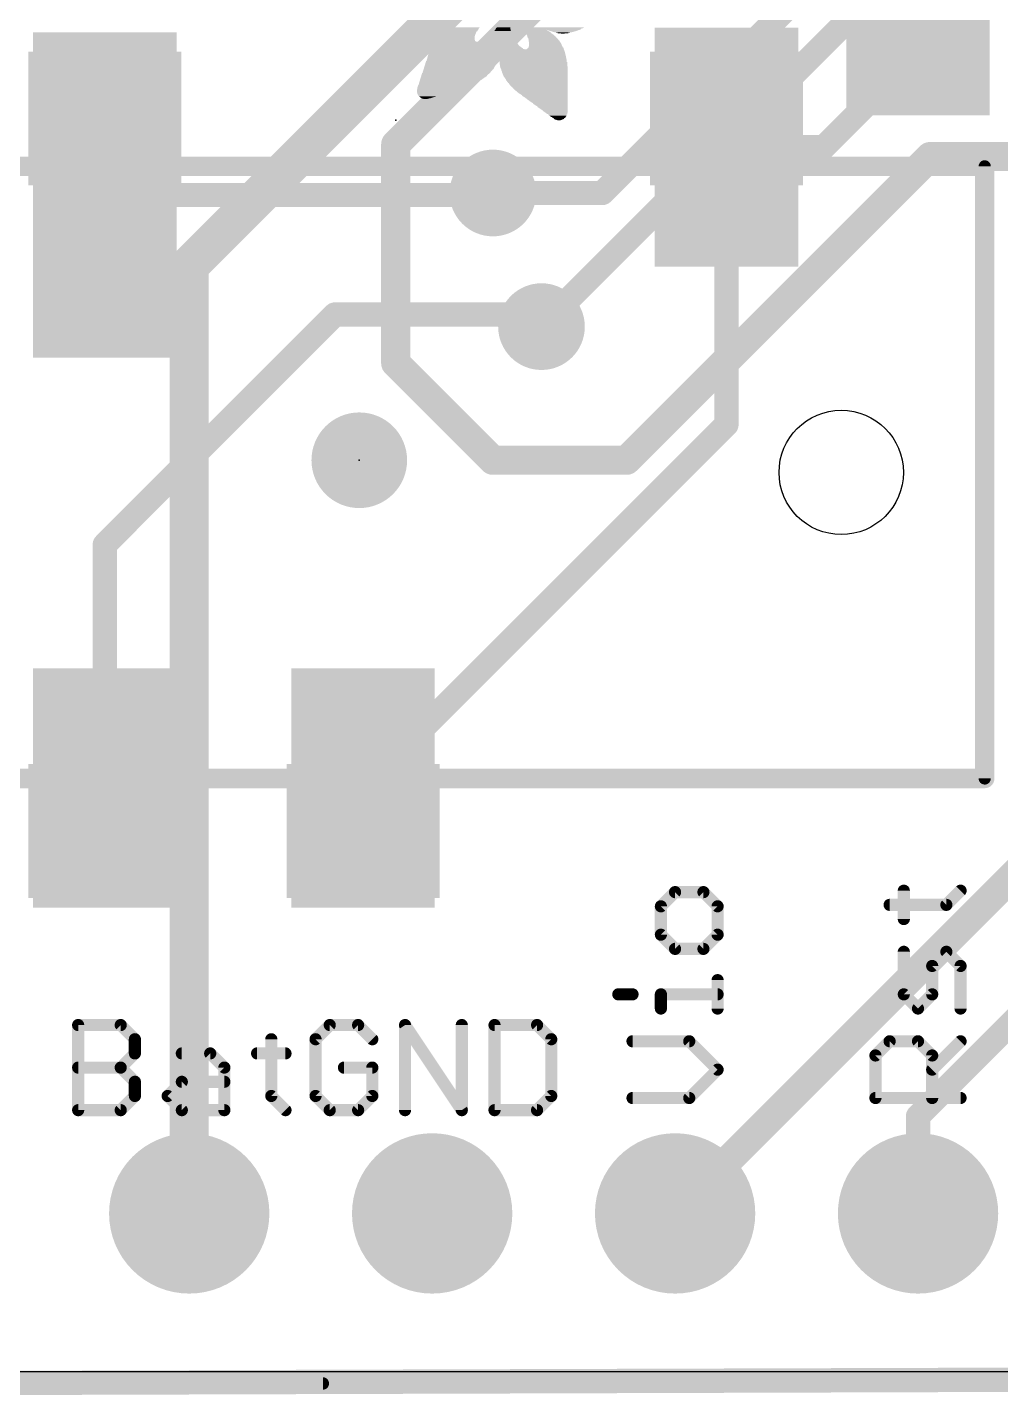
# Model space of a CAD drawing. Extents: x -20 to 40.9, y -0.3 to 63.8.
# Drawn here: x 2.12 to 12.29, y -0.25 to 14.05 of the extents above; entities that cross this region are included whole.
import ezdxf

# ---------------------------------------------------------------- set-up
doc = ezdxf.new("R2010")
doc.units = 0
for name, color, linetype in [('1', 12, 'CONTINUOUS'), ('16', 132, 'CONTINUOUS'), ('17', 110, 'CONTINUOUS'), ('18', 110, 'CONTINUOUS'), ('20', 53, 'CONTINUOUS'), ('21', 40, 'CONTINUOUS'), ('23', 53, 'CONTINUOUS'), ('47', 253, 'CONTINUOUS'), ('51', 253, 'CONTINUOUS')]:
    doc.layers.add(name, color=color, linetype=linetype)

# ---------------------------------------------------------------- blocks, each defined once
blk = doc.blocks.new('RECT')
blk.add_solid([(-0.5, -0.5), (0.5, -0.5), (-0.5, 0.5), (0.5, 0.5)])
blk = doc.blocks.new('PIE')
at = {"const_width": 0.5}
blk.add_lwpolyline([(0, -0.25, 1), (0, 0.25, 1), (0, -0.25)], format="xyb", dxfattribs=at)
blk = doc.blocks.new('ROUNDP')
at = {"const_width": 0.5}
blk.add_lwpolyline([(0, -0.25, 1), (0, 0.25, 1), (0, -0.25)], format="xyb", dxfattribs=at)
blk = doc.blocks.new('ROUNDV')
at = {"const_width": 0.5}
blk.add_lwpolyline([(0, -0.25, 1), (0, 0.25, 1), (0, -0.25)], format="xyb", dxfattribs=at)

msp = doc.modelspace()

# ---------------------------------------------------------------- linework, layer by layer
at = {"layer": '1', "const_width": 0.254}
for points in [[(10.446, 12.798), (11.43, 13.782)], [(9.427, 12.798), (9.427, 9.898)], [(9.427, 12.798), (10.446, 12.798)], [(6.964, 12.298), (6.985, 12.319)], [(2.927, 12.298), (6.964, 12.298)], [(2.927, 8.642), (5.334, 11.049)], [(5.334, 11.049), (7.366, 11.049)], [(7.366, 11.049), (7.493, 10.922)], [(9.427, 9.898), (5.627, 6.098)], [(2.927, 6.098), (2.927, 8.642)], [(13.335, 4.572), (11.43, 2.667)], [(11.43, 2.667), (11.43, 1.651)], [(-0.127, -0.127), (40.64, 0)]]:
    msp.add_lwpolyline(points, dxfattribs=at)
at = {"layer": '1', "const_width": 0.127}
for points in [[(11.4749, 13.7371, 1), (11.3851, 13.8269)], [(9.4905, 12.798, 1), (9.3635, 12.798)], [(9.427, 12.8615, 1), (9.427, 12.7345)], [(10.4011, 12.8429, 1), (10.4909, 12.7531)], [(10.446, 12.7345, 1), (10.446, 12.8615)], [(7.0299, 12.2741, 1), (6.9401, 12.3639)], [(2.927, 12.3615, 1), (2.927, 12.2345)], [(6.9191, 12.3429, 1), (7.0089, 12.2531)], [(6.964, 12.2345, 1), (6.964, 12.3615)], [(5.334, 11.1125, 1), (5.334, 10.9855)], [(5.3789, 11.0041, 1), (5.2891, 11.0939)], [(7.4109, 11.0939, 1), (7.3211, 11.0041)], [(7.366, 10.9855, 1), (7.366, 11.1125)], [(7.4481, 10.8771, 1), (7.5379, 10.9669)], [(9.4719, 9.8531, 1), (9.3821, 9.9429)], [(9.3635, 9.898, 1), (9.4905, 9.898)], [(2.9905, 8.642, 1), (2.8635, 8.642)], [(2.8821, 8.6869, 1), (2.9719, 8.5971)], [(2.8635, 6.098, 1), (2.9905, 6.098)], [(5.5821, 6.1429, 1), (5.6719, 6.0531)], [(11.4935, 2.667, 1), (11.3665, 2.667)], [(11.3851, 2.7119, 1), (11.4749, 2.6221)], [(11.3665, 1.651, 1), (11.4935, 1.651)]]:
    msp.add_lwpolyline(points, format="xyb", dxfattribs=at)
at = {"layer": '16'}
for points, const_width in [([(5.969, 12.827), (13.335, 20.193)], 0.3048), ([(8.128, 12.319), (11.557, 15.748)], 0.254), ([(7.493, 10.922), (11.43, 14.859)], 0.254), ([(3.81, 11.557), (6.731, 14.478)], 0.4064), ([(5.969, 10.541), (5.969, 12.827)], 0.3048), ([(11.557, 12.7), (8.382, 9.525)], 0.3048), ([(19.431, 12.7), (11.557, 12.7)], 0.3048), ([(6.985, 12.319), (8.128, 12.319)], 0.254), ([(3.81, 1.651), (3.81, 11.557)], 0.4064), ([(6.985, 9.525), (5.969, 10.541)], 0.3048), ([(8.382, 9.525), (6.985, 9.525)], 0.3048), ([(8.89, 1.651), (12.827, 5.588)], 0.3048), ([(0, -0.127), (40.767, 0)], 0.254)]:
    msp.add_lwpolyline(points, dxfattribs=dict(at, const_width=const_width))
for points, const_width in [([(6.0452, 12.827, 1), (5.8928, 12.827)], 0.1524), ([(5.9151, 12.8809, 1), (6.0229, 12.7731)], 0.1524), ([(11.557, 12.7762, 1), (11.557, 12.6238)], 0.1524), ([(11.6109, 12.6461, 1), (11.5031, 12.7539)], 0.1524), ([(6.985, 12.3825, 1), (6.985, 12.2555)], 0.127), ([(8.128, 12.2555, 1), (8.128, 12.3825)], 0.127), ([(8.0831, 12.3639, 1), (8.1729, 12.2741)], 0.127), ([(3.9116, 11.557, 1), (3.7084, 11.557)], 0.2032), ([(3.7382, 11.6288, 1), (3.8818, 11.4852)], 0.2032), ([(7.4481, 10.9669, 1), (7.5379, 10.8771)], 0.127), ([(6.0229, 10.5949, 1), (5.9151, 10.4871)], 0.1524), ([(5.8928, 10.541, 1), (6.0452, 10.541)], 0.1524), ([(6.985, 9.6012, 1), (6.985, 9.4488)], 0.1524), ([(6.9311, 9.4711, 1), (7.0389, 9.5789)], 0.1524), ([(8.3281, 9.5789, 1), (8.4359, 9.4711)], 0.1524), ([(8.382, 9.4488, 1), (8.382, 9.6012)], 0.1524), ([(3.7084, 1.651, 1), (3.9116, 1.651)], 0.2032), ([(8.8361, 1.7049, 1), (8.9439, 1.5971)], 0.1524)]:
    msp.add_lwpolyline(points, format="xyb", dxfattribs=dict(at, const_width=const_width))
at = {"layer": '20'}
msp.add_line((0, 0), (40.64, 0), dxfattribs=at)
msp.add_circle((10.627, 9.398), 0.65, dxfattribs=at)
at = {"layer": '21'}
for points, const_width in [([(4.027, 12.598), (8.127, 12.598)], 0.2032), ([(12.127, 12.598), (10.727, 12.598)], 0.2032), ([(12.127, 12.548), (12.127, 6.198)], 0.2032), ([(6.927, 6.198), (12.127, 6.198)], 0.2032), ([(8.8896, 5.0099), (8.7413, 4.8616)], 0.127), ([(9.1862, 5.0099), (8.8896, 5.0099)], 0.127), ([(9.3345, 4.8616), (9.1862, 5.0099)], 0.127), ([(11.2813, 4.7285), (11.2813, 5.0251)], 0.127), ([(11.7262, 4.8768), (11.8745, 5.0251)], 0.127), ([(8.7413, 4.8616), (8.7413, 4.565)], 0.127), ([(9.3345, 4.565), (9.3345, 4.8616)], 0.127), ([(11.133, 4.8768), (11.7262, 4.8768)], 0.127), ([(8.7413, 4.565), (8.8896, 4.4167)], 0.127), ([(9.1862, 4.4167), (9.3345, 4.565)], 0.127), ([(8.8896, 4.4167), (9.1862, 4.4167)], 0.127), ([(11.2813, 3.9413), (11.2813, 4.3862)], 0.127), ([(11.7262, 4.3862), (11.5779, 4.2379)], 0.127), ([(11.8745, 4.2379), (11.7262, 4.3862)], 0.127), ([(11.5779, 4.2379), (11.5779, 3.9413)], 0.127), ([(11.8745, 3.793), (11.8745, 4.2379)], 0.127), ([(9.3345, 3.793), (9.3345, 4.0896)], 0.127), ([(8.2964, 3.9413), (8.4447, 3.9413)], 0.127), ([(8.7413, 3.793), (8.7413, 3.9413)], 0.127), ([(8.7413, 3.9413), (9.3345, 3.9413)], 0.127), ([(11.4296, 3.793), (11.2813, 3.9413)], 0.127), ([(11.5779, 3.9413), (11.4296, 3.793)], 0.127), ([(2.6488, 2.7305), (2.6488, 3.6203)], 0.127), ([(2.6488, 3.6203), (3.0937, 3.6203)], 0.127), ([(3.0937, 3.6203), (3.242, 3.472)], 0.127), ([(5.2792, 3.6203), (5.1309, 3.472)], 0.127), ([(5.5758, 3.6203), (5.2792, 3.6203)], 0.127), ([(5.7241, 3.472), (5.5758, 3.6203)], 0.127), ([(6.0665, 2.7305), (6.0665, 3.6203)], 0.127), ([(6.0665, 3.6203), (6.6596, 2.7305)], 0.127), ([(6.6596, 2.7305), (6.6596, 3.6203)], 0.127), ([(7.002, 3.6203), (7.002, 2.7305)], 0.127), ([(7.4469, 3.6203), (7.002, 3.6203)], 0.127), ([(7.5952, 3.472), (7.4469, 3.6203)], 0.127), ([(3.242, 3.472), (3.242, 3.3237)], 0.127), ([(4.6681, 3.472), (4.6681, 2.8788)], 0.127), ([(5.1309, 3.472), (5.1309, 2.8788)], 0.127), ([(7.5952, 2.8788), (7.5952, 3.472)], 0.127), ([(9.0379, 3.4507), (8.4447, 3.4507)], 0.127), ([(9.3345, 3.1541), (9.0379, 3.4507)], 0.127), ([(10.9847, 3.3024), (11.133, 3.4507)], 0.127), ([(11.133, 3.4507), (11.4296, 3.4507)], 0.127), ([(11.4296, 3.4507), (11.5779, 3.3024)], 0.127), ([(11.5779, 3.1541), (11.8745, 3.4507)], 0.127), ([(3.242, 3.3237), (3.0937, 3.1754)], 0.127), ([(3.7326, 3.3237), (4.0292, 3.3237)], 0.127), ([(4.0292, 3.3237), (4.1775, 3.1754)], 0.127), ([(4.5198, 3.3237), (4.8164, 3.3237)], 0.127), ([(10.9847, 2.8575), (10.9847, 3.3024)], 0.127), ([(11.5779, 3.3024), (11.5779, 2.8575)], 0.127), ([(2.6488, 3.1754), (3.0937, 3.1754)], 0.127), ([(3.0937, 3.1754), (3.242, 3.0271)], 0.127), ([(4.1775, 3.1754), (4.1775, 2.7305)], 0.127), ([(5.7241, 3.1754), (5.4275, 3.1754)], 0.127), ([(5.7241, 2.8788), (5.7241, 3.1754)], 0.127), ([(9.0379, 2.8575), (9.3345, 3.1541)], 0.127), ([(3.242, 3.0271), (3.242, 2.8788)], 0.127), ([(3.5843, 2.8788), (3.7326, 3.0271)], 0.127), ([(3.7326, 3.0271), (4.1775, 3.0271)], 0.127), ([(3.242, 2.8788), (3.0937, 2.7305)], 0.127), ([(3.7326, 2.7305), (3.5843, 2.8788)], 0.127), ([(4.6681, 2.8788), (4.8164, 2.7305)], 0.127), ([(5.1309, 2.8788), (5.2792, 2.7305)], 0.127), ([(5.5758, 2.7305), (5.7241, 2.8788)], 0.127), ([(7.4469, 2.7305), (7.5952, 2.8788)], 0.127), ([(8.4447, 2.8575), (9.0379, 2.8575)], 0.127), ([(11.8745, 2.8575), (10.9847, 2.8575)], 0.127), ([(3.0937, 2.7305), (2.6488, 2.7305)], 0.127), ([(4.1775, 2.7305), (3.7326, 2.7305)], 0.127), ([(5.2792, 2.7305), (5.5758, 2.7305)], 0.127), ([(7.002, 2.7305), (7.4469, 2.7305)], 0.127)]:
    msp.add_lwpolyline(points, dxfattribs=dict(at, const_width=const_width))
for points, const_width in [([(4.027, 12.6488, 1), (4.027, 12.5472)], 0.1016), ([(8.127, 12.5472, 1), (8.127, 12.6488)], 0.1016), ([(10.727, 12.6488, 1), (10.727, 12.5472)], 0.1016), ([(12.1778, 12.548, 1), (12.0762, 12.548)], 0.1016), ([(12.127, 12.5472, 1), (12.127, 12.6488)], 0.1016), ([(6.927, 6.2488, 1), (6.927, 6.1472)], 0.1016), ([(12.127, 6.1472, 1), (12.127, 6.2488)], 0.1016), ([(12.0762, 6.198, 1), (12.1778, 6.198)], 0.1016), ([(8.8896, 5.0416, 1), (8.8896, 4.9781)], 0.0635), ([(8.9121, 4.9874, 1), (8.8672, 5.0323)], 0.0635), ([(9.2087, 5.0323, 1), (9.1638, 4.9874)], 0.0635), ([(9.1862, 4.9781, 1), (9.1862, 5.0416)], 0.0635), ([(11.3131, 5.0251, 1), (11.2496, 5.0251)], 0.0635), ([(11.897, 5.0027, 1), (11.852, 5.0476)], 0.0635), ([(8.7731, 4.8616, 1), (8.7096, 4.8616)], 0.0635), ([(8.7189, 4.884, 1), (8.7638, 4.8391)], 0.0635), ([(9.3663, 4.8616, 1), (9.3027, 4.8616)], 0.0635), ([(9.312, 4.8391, 1), (9.357, 4.884)], 0.0635), ([(11.133, 4.9086, 1), (11.133, 4.8451)], 0.0635), ([(11.7038, 4.8993, 1), (11.7487, 4.8544)], 0.0635), ([(11.7262, 4.8451, 1), (11.7262, 4.9086)], 0.0635), ([(11.2496, 4.7285, 1), (11.3131, 4.7285)], 0.0635), ([(8.7638, 4.5874, 1), (8.7189, 4.5425)], 0.0635), ([(8.7096, 4.565, 1), (8.7731, 4.565)], 0.0635), ([(9.3027, 4.565, 1), (9.3663, 4.565)], 0.0635), ([(9.357, 4.5425, 1), (9.312, 4.5874)], 0.0635), ([(8.8896, 4.4484, 1), (8.8896, 4.3849)], 0.0635), ([(8.8672, 4.3942, 1), (8.9121, 4.4391)], 0.0635), ([(9.1638, 4.4391, 1), (9.2087, 4.3942)], 0.0635), ([(9.1862, 4.3849, 1), (9.1862, 4.4484)], 0.0635), ([(11.3131, 4.3862, 1), (11.2496, 4.3862)], 0.0635), ([(11.7487, 4.4086, 1), (11.7038, 4.3637)], 0.0635), ([(11.7487, 4.3637, 1), (11.7038, 4.4086)], 0.0635), ([(11.6097, 4.2379, 1), (11.5462, 4.2379)], 0.0635), ([(11.5555, 4.2603, 1), (11.6004, 4.2154)], 0.0635), ([(11.9063, 4.2379, 1), (11.8428, 4.2379)], 0.0635), ([(11.852, 4.2154, 1), (11.897, 4.2603)], 0.0635), ([(9.3663, 4.0896, 1), (9.3027, 4.0896)], 0.0635), ([(8.2964, 3.9731, 1), (8.2964, 3.9096)], 0.0635), ([(8.4447, 3.9096, 1), (8.4447, 3.9731)], 0.0635), ([(8.7413, 3.9731, 1), (8.7413, 3.9096)], 0.0635), ([(8.7731, 3.9413, 1), (8.7096, 3.9413)], 0.0635), ([(9.3345, 3.9096, 1), (9.3345, 3.9731)], 0.0635), ([(11.2496, 3.9413, 1), (11.3131, 3.9413)], 0.0635), ([(11.3038, 3.9638, 1), (11.2589, 3.9189)], 0.0635), ([(11.5462, 3.9413, 1), (11.6097, 3.9413)], 0.0635), ([(11.6004, 3.9189, 1), (11.5555, 3.9638)], 0.0635), ([(8.7096, 3.793, 1), (8.7731, 3.793)], 0.0635), ([(9.3027, 3.793, 1), (9.3663, 3.793)], 0.0635), ([(11.4072, 3.8155, 1), (11.4521, 3.7706)], 0.0635), ([(11.4072, 3.7706, 1), (11.4521, 3.8155)], 0.0635), ([(11.8428, 3.793, 1), (11.9063, 3.793)], 0.0635), ([(2.6805, 3.6203, 1), (2.617, 3.6203)], 0.0635), ([(2.6488, 3.652, 1), (2.6488, 3.5885)], 0.0635), ([(3.1161, 3.6427, 1), (3.0712, 3.5978)], 0.0635), ([(3.0937, 3.5885, 1), (3.0937, 3.652)], 0.0635), ([(5.2792, 3.652, 1), (5.2792, 3.5885)], 0.0635), ([(5.3017, 3.5978, 1), (5.2568, 3.6427)], 0.0635), ([(5.5983, 3.6427, 1), (5.5534, 3.5978)], 0.0635), ([(5.5758, 3.5885, 1), (5.5758, 3.652)], 0.0635), ([(6.0982, 3.6203, 1), (6.0347, 3.6203)], 0.0635), ([(6.0929, 3.6379, 1), (6.04, 3.6026)], 0.0635), ([(6.6914, 3.6203, 1), (6.6279, 3.6203)], 0.0635), ([(7.0337, 3.6203, 1), (6.9702, 3.6203)], 0.0635), ([(7.002, 3.652, 1), (7.002, 3.5885)], 0.0635), ([(7.4693, 3.6427, 1), (7.4244, 3.5978)], 0.0635), ([(7.4469, 3.5885, 1), (7.4469, 3.652)], 0.0635), ([(3.2737, 3.472, 1), (3.2102, 3.472)], 0.0635), ([(3.2195, 3.4495, 1), (3.2644, 3.4944)], 0.0635), ([(4.6999, 3.472, 1), (4.6364, 3.472)], 0.0635), ([(5.1627, 3.472, 1), (5.0992, 3.472)], 0.0635), ([(5.1085, 3.4944, 1), (5.1534, 3.4495)], 0.0635), ([(5.7017, 3.4495, 1), (5.7466, 3.4944)], 0.0635), ([(7.6269, 3.472, 1), (7.5634, 3.472)], 0.0635), ([(7.5727, 3.4495, 1), (7.6176, 3.4944)], 0.0635), ([(8.4447, 3.4824, 1), (8.4447, 3.4189)], 0.0635), ([(9.0604, 3.4731, 1), (9.0155, 3.4282)], 0.0635), ([(9.0379, 3.4189, 1), (9.0379, 3.4824)], 0.0635), ([(11.133, 3.4824, 1), (11.133, 3.4189)], 0.0635), ([(11.1555, 3.4282, 1), (11.1106, 3.4731)], 0.0635), ([(11.4521, 3.4731, 1), (11.4072, 3.4282)], 0.0635), ([(11.4296, 3.4189, 1), (11.4296, 3.4824)], 0.0635), ([(11.897, 3.4282, 1), (11.852, 3.4731)], 0.0635), ([(3.2102, 3.3237, 1), (3.2737, 3.3237)], 0.0635), ([(3.2644, 3.3012, 1), (3.2195, 3.3461)], 0.0635), ([(3.7326, 3.3554, 1), (3.7326, 3.2919)], 0.0635), ([(4.0516, 3.3461, 1), (4.0067, 3.3012)], 0.0635), ([(4.0292, 3.2919, 1), (4.0292, 3.3554)], 0.0635), ([(4.5198, 3.3554, 1), (4.5198, 3.2919)], 0.0635), ([(4.8164, 3.2919, 1), (4.8164, 3.3554)], 0.0635), ([(11.0165, 3.3024, 1), (10.953, 3.3024)], 0.0635), ([(10.9623, 3.3248, 1), (11.0072, 3.2799)], 0.0635), ([(11.6097, 3.3024, 1), (11.5462, 3.3024)], 0.0635), ([(11.5555, 3.2799, 1), (11.6004, 3.3248)], 0.0635), ([(2.6488, 3.2071, 1), (2.6488, 3.1436)], 0.0635), ([(3.1161, 3.1978, 1), (3.0712, 3.1529)], 0.0635), ([(3.0712, 3.1978, 1), (3.1161, 3.1529)], 0.0635), ([(3.0937, 3.1436, 1), (3.0937, 3.2071)], 0.0635), ([(4.2092, 3.1754, 1), (4.1457, 3.1754)], 0.0635), ([(4.155, 3.1529, 1), (4.1999, 3.1978)], 0.0635), ([(5.4275, 3.2071, 1), (5.4275, 3.1436)], 0.0635), ([(5.7559, 3.1754, 1), (5.6924, 3.1754)], 0.0635), ([(5.7241, 3.1436, 1), (5.7241, 3.2071)], 0.0635), ([(9.357, 3.1316, 1), (9.312, 3.1765)], 0.0635), ([(9.312, 3.1316, 1), (9.357, 3.1765)], 0.0635), ([(11.5555, 3.1765, 1), (11.6004, 3.1316)], 0.0635), ([(3.2737, 3.0271, 1), (3.2102, 3.0271)], 0.0635), ([(3.2195, 3.0046, 1), (3.2644, 3.0495)], 0.0635), ([(3.7326, 3.0588, 1), (3.7326, 2.9953)], 0.0635), ([(3.755, 3.0046, 1), (3.7101, 3.0495)], 0.0635), ([(4.1775, 2.9953, 1), (4.1775, 3.0588)], 0.0635), ([(3.2102, 2.8788, 1), (3.2737, 2.8788)], 0.0635), ([(3.2644, 2.8563, 1), (3.2195, 2.9012)], 0.0635), ([(3.6068, 2.9012, 1), (3.5618, 2.8563)], 0.0635), ([(3.5618, 2.9012, 1), (3.6068, 2.8563)], 0.0635), ([(4.6906, 2.9012, 1), (4.6457, 2.8563)], 0.0635), ([(4.6364, 2.8788, 1), (4.6999, 2.8788)], 0.0635), ([(5.1534, 2.9012, 1), (5.1085, 2.8563)], 0.0635), ([(5.0992, 2.8788, 1), (5.1627, 2.8788)], 0.0635), ([(5.6924, 2.8788, 1), (5.7559, 2.8788)], 0.0635), ([(5.7466, 2.8563, 1), (5.7017, 2.9012)], 0.0635), ([(7.5634, 2.8788, 1), (7.6269, 2.8788)], 0.0635), ([(7.6176, 2.8563, 1), (7.5727, 2.9012)], 0.0635), ([(8.4447, 2.8893, 1), (8.4447, 2.8257)], 0.0635), ([(9.0155, 2.88, 1), (9.0604, 2.835)], 0.0635), ([(9.0379, 2.8257, 1), (9.0379, 2.8893)], 0.0635), ([(10.9847, 2.8893, 1), (10.9847, 2.8257)], 0.0635), ([(10.953, 2.8575, 1), (11.0165, 2.8575)], 0.0635), ([(11.5462, 2.8575, 1), (11.6097, 2.8575)], 0.0635), ([(11.8745, 2.8257, 1), (11.8745, 2.8893)], 0.0635), ([(2.6488, 2.7623, 1), (2.6488, 2.6987)], 0.0635), ([(2.617, 2.7305, 1), (2.6805, 2.7305)], 0.0635), ([(3.0712, 2.753, 1), (3.1161, 2.708)], 0.0635), ([(3.0937, 2.6987, 1), (3.0937, 2.7623)], 0.0635), ([(3.7326, 2.7623, 1), (3.7326, 2.6987)], 0.0635), ([(3.7101, 2.708, 1), (3.755, 2.753)], 0.0635), ([(4.1457, 2.7305, 1), (4.2092, 2.7305)], 0.0635), ([(4.1775, 2.6987, 1), (4.1775, 2.7623)], 0.0635), ([(4.794, 2.708, 1), (4.8389, 2.753)], 0.0635), ([(5.2792, 2.7623, 1), (5.2792, 2.6987)], 0.0635), ([(5.2568, 2.708, 1), (5.3017, 2.753)], 0.0635), ([(5.5534, 2.753, 1), (5.5983, 2.708)], 0.0635), ([(5.5758, 2.6987, 1), (5.5758, 2.7623)], 0.0635), ([(6.0347, 2.7305, 1), (6.0982, 2.7305)], 0.0635), ([(6.6279, 2.7305, 1), (6.6914, 2.7305)], 0.0635), ([(6.6332, 2.7129, 1), (6.6861, 2.7481)], 0.0635), ([(7.002, 2.7623, 1), (7.002, 2.6987)], 0.0635), ([(6.9702, 2.7305, 1), (7.0337, 2.7305)], 0.0635), ([(7.4244, 2.753, 1), (7.4693, 2.708)], 0.0635), ([(7.4469, 2.6987, 1), (7.4469, 2.7623)], 0.0635)]:
    msp.add_lwpolyline(points, format="xyb", dxfattribs=dict(at, const_width=const_width))
at = {"layer": '23'}
for p in [(5.969, 13.081), (5.588, 9.525)]:
    msp.add_point(p, dxfattribs=at)
at = {"layer": '47', "const_width": 0.13}
msp.add_lwpolyline([(5.207, -0.127), (-8.808, -0.127)], dxfattribs=at)
at = {"layer": '47', "const_width": 0.065}
msp.add_lwpolyline([(5.207, -0.1595, 1), (5.207, -0.0945)], format="xyb", dxfattribs=at)
at = {"layer": '51'}
for points, const_width in [([(0.127, 12.598), (12.127, 12.598)], 0.2032), ([(12.127, 12.598), (12.127, 6.198)], 0.127), ([(12.127, 6.198), (0.127, 6.198)], 0.2032)]:
    msp.add_lwpolyline(points, dxfattribs=dict(at, const_width=const_width))
for points, const_width in [([(12.1588, 12.598, 1), (12.0953, 12.598)], 0.0635), ([(12.127, 12.5472, 1), (12.127, 12.6488)], 0.1016), ([(12.127, 6.1472, 1), (12.127, 6.2488)], 0.1016), ([(12.0953, 6.198, 1), (12.1588, 6.198)], 0.0635)]:
    msp.add_lwpolyline(points, format="xyb", dxfattribs=dict(at, const_width=const_width))

# ---------------------------------------------------------------- block references
at = {"layer": '1', "xscale": 1.3, "yscale": 1.5, "rotation": 90}
msp.add_blockref('RECT', (11.43, 13.782), dxfattribs=at)
at = {"layer": '1', "xscale": 1.5}
for p, yscale in [((9.427, 12.798), 2.5), ((2.927, 12.298), 3.4), ((2.927, 6.098), 2.5), ((5.627, 6.098), 2.5)]:
    msp.add_blockref('RECT', p, dxfattribs=dict(at, yscale=yscale))
at = {"layer": '1'}
msp.add_blockref('PIE', (5.588, 9.525), dxfattribs=at)
at = {"layer": '17', "xscale": 1.6764, "yscale": 1.6764, "rotation": 90}
for p in [(3.81, 1.651), (3.81, 1.651), (6.35, 1.651), (6.35, 1.651), (8.89, 1.651), (8.89, 1.651), (11.43, 1.651), (11.43, 1.651)]:
    msp.add_blockref('ROUNDP', p, dxfattribs=at)
at = {"layer": '18', "xscale": 0.9064, "yscale": 0.9064}
for p in [(6.985, 12.319), (6.985, 12.319), (7.493, 10.922), (7.493, 10.922)]:
    msp.add_blockref('ROUNDV', p, dxfattribs=at)
at = {"layer": '21'}
for p, xscale, yscale in [((6.6262, 14.0183), 0.3962, 0.0038), ((6.6301, 14.0221), 0.3963, 0.0038), ((6.6339, 14.0297), 0.3963, 0.0038), ((6.632, 14.0259), 0.3925, 0.0038), ((6.6377, 14.0335), 0.3963, 0.0038), ((6.6396, 14.0373), 0.3925, 0.0038), ((6.6434, 14.0411), 0.3924, 0.0038), ((6.6472, 14.0449), 0.3924, 0.0038), ((6.651, 14.0487), 0.3924, 0.0038), ((7.0873, 14.0183), 0.1677, 0.0038), ((7.0892, 14.0221), 0.1639, 0.0038), ((7.0911, 14.0297), 0.1601, 0.0038), ((7.0911, 14.0259), 0.1601, 0.0038), ((7.091, 14.0335), 0.1524, 0.0038), ((7.093, 14.0411), 0.1485, 0.0038), ((7.093, 14.0373), 0.1485, 0.0038), ((7.0949, 14.0449), 0.1447, 0.0038), ((7.0968, 14.0487), 0.1409, 0.0038), ((7.6188, 14.0487), 0.6363, 0.0038), ((7.6168, 14.0449), 0.6248, 0.0038), ((7.6149, 14.0411), 0.621, 0.0038), ((7.6111, 14.0373), 0.6058, 0.0038), ((7.6073, 14.0335), 0.5982, 0.0038), ((7.6054, 14.0297), 0.5868, 0.0038), ((7.4301, 14.0259), 0.2286, 0.0038), ((7.434, 14.0221), 0.2363, 0.0038), ((7.4378, 14.0183), 0.2363, 0.0038), ((7.7197, 14.0259), 0.3429, 0.0038), ((7.7197, 14.0221), 0.32, 0.0038), ((7.7216, 14.0183), 0.301, 0.0038), ((6.7957, 13.8811), 0.8953, 0.0038), ((6.7957, 13.8773), 0.8953, 0.0038), ((6.7919, 13.8925), 0.8801, 0.0038), ((6.7938, 13.8887), 0.8839, 0.0038), ((6.7957, 13.8849), 0.8877, 0.0038), ((6.7938, 13.8963), 0.8763, 0.0038), ((6.59, 13.9002), 0.4686, 0.0039), ((6.5805, 13.9078), 0.442, 0.0038), ((6.5843, 13.904), 0.4496, 0.0038), ((6.5805, 13.9154), 0.4344, 0.0038), ((6.5805, 13.9116), 0.4344, 0.0038), ((6.5805, 13.923), 0.4268, 0.0038), ((6.5805, 13.9192), 0.4268, 0.0038), ((6.5825, 13.9306), 0.4229, 0.0038), ((6.5825, 13.9268), 0.4229, 0.0038), ((6.5844, 13.9383), 0.4191, 0.0039), ((6.5844, 13.9344), 0.4191, 0.0038), ((6.5863, 13.9459), 0.4153, 0.0038), ((6.5863, 13.9421), 0.4153, 0.0038), ((6.5882, 13.9535), 0.4115, 0.0038), ((6.5882, 13.9497), 0.4115, 0.0038), ((6.5901, 13.9573), 0.4077, 0.0038), ((6.5939, 13.9649), 0.4077, 0.0038), ((6.5939, 13.9611), 0.4077, 0.0038), ((6.5977, 13.9725), 0.4077, 0.0038), ((6.5958, 13.9687), 0.4039, 0.0038), ((6.5996, 13.9764), 0.4039, 0.0039), ((6.6034, 13.984), 0.4039, 0.0038), ((6.6015, 13.9802), 0.4001, 0.0038), ((6.6053, 13.9878), 0.4001, 0.0038), ((6.6091, 13.9954), 0.4, 0.0038), ((6.6091, 13.9916), 0.4, 0.0038), ((6.6129, 13.9992), 0.4, 0.0038), ((6.6148, 14.003), 0.3962, 0.0038), ((6.6205, 14.0106), 0.4, 0.0038), ((6.6186, 14.0068), 0.3962, 0.0038), ((6.6224, 14.0145), 0.3962, 0.0039), ((7.0301, 13.9002), 0.3962, 0.0039), ((7.0396, 13.904), 0.3696, 0.0038), ((7.0454, 13.9078), 0.3581, 0.0038), ((7.0473, 13.9116), 0.3467, 0.0038), ((7.0492, 13.9154), 0.3353, 0.0038), ((7.053, 13.9192), 0.3277, 0.0038), ((7.0549, 13.923), 0.3163, 0.0038), ((7.0587, 13.9268), 0.3086, 0.0038), ((7.0587, 13.9306), 0.301, 0.0038), ((7.0625, 13.9344), 0.2934, 0.0038), ((7.0625, 13.9383), 0.2857, 0.0039), ((7.0644, 13.9421), 0.2743, 0.0038), ((7.0663, 13.9459), 0.2705, 0.0038), ((7.0663, 13.9497), 0.2629, 0.0038), ((7.0682, 13.9535), 0.2591, 0.0038), ((7.0701, 13.9573), 0.2476, 0.0038), ((7.072, 13.9611), 0.2438, 0.0038), ((7.0739, 13.9649), 0.24, 0.0038), ((7.0739, 13.9687), 0.2324, 0.0038), ((7.0758, 13.9725), 0.2286, 0.0038), ((7.0758, 13.9764), 0.221, 0.0039), ((7.0777, 13.9802), 0.2172, 0.0038), ((7.0777, 13.984), 0.2096, 0.0038), ((7.0796, 13.9878), 0.2058, 0.0038), ((7.0816, 13.9916), 0.2019, 0.0038), ((7.0816, 13.9954), 0.1943, 0.0038), ((7.0835, 13.9992), 0.1905, 0.0038), ((7.0854, 14.003), 0.1867, 0.0038), ((7.0854, 14.0106), 0.1791, 0.0038), ((7.0854, 14.0068), 0.1791, 0.0038), ((7.0873, 14.0145), 0.1753, 0.0039), ((7.4416, 14.0145), 0.2439, 0.0039), ((7.4454, 14.0106), 0.2438, 0.0038), ((7.4492, 14.0068), 0.2514, 0.0038), ((7.453, 14.003), 0.2514, 0.0038), ((7.4568, 13.9992), 0.259, 0.0038), ((7.4607, 13.9954), 0.2591, 0.0038), ((7.4626, 13.9916), 0.2629, 0.0038), ((7.4683, 13.9878), 0.2667, 0.0038), ((7.4702, 13.984), 0.2705, 0.0038), ((7.474, 13.9802), 0.2705, 0.0038), ((7.4778, 13.9764), 0.2781, 0.0039), ((7.4797, 13.9725), 0.2819, 0.0038), ((7.4854, 13.9649), 0.2858, 0.0038), ((7.4835, 13.9687), 0.2819, 0.0038), ((7.4892, 13.9611), 0.2858, 0.0038), ((7.4911, 13.9573), 0.2896, 0.0038), ((7.493, 13.9535), 0.2934, 0.0038), ((7.4968, 13.9497), 0.2934, 0.0038), ((7.4987, 13.9459), 0.2972, 0.0038), ((7.5006, 13.9421), 0.301, 0.0038), ((7.5044, 13.9383), 0.301, 0.0039), ((7.5063, 13.9344), 0.3048, 0.0038), ((7.5082, 13.9306), 0.3086, 0.0038), ((7.5102, 13.9268), 0.3125, 0.0038), ((7.514, 13.923), 0.3125, 0.0038), ((7.514, 13.9192), 0.3125, 0.0038), ((7.5159, 13.9154), 0.3163, 0.0038), ((7.5178, 13.9116), 0.3201, 0.0038), ((7.5197, 13.9078), 0.3239, 0.0038), ((7.5197, 13.904), 0.3239, 0.0038), ((7.5235, 13.9002), 0.3238, 0.0039), ((7.5254, 13.8963), 0.3276, 0.0038), ((7.5254, 13.8925), 0.3276, 0.0038), ((7.5273, 13.8887), 0.3314, 0.0038), ((7.5292, 13.8849), 0.3352, 0.0038), ((7.5292, 13.8811), 0.3352, 0.0038), ((7.5311, 13.8773), 0.339, 0.0038), ((7.7197, 14.0145), 0.282, 0.0039), ((7.7197, 14.0106), 0.259, 0.0038), ((7.7197, 14.0068), 0.2362, 0.0038), ((7.7197, 14.003), 0.2134, 0.0038), ((7.7197, 13.9992), 0.1828, 0.0038), ((7.7178, 13.9954), 0.1486, 0.0038), ((7.7178, 13.9916), 0.1105, 0.0038), ((7.7159, 13.9878), 0.0381, 0.0038), ((6.672, 13.7363), 0.7467, 0.0038), ((6.6701, 13.7325), 0.7429, 0.0038), ((6.6758, 13.7477), 0.7467, 0.0039), ((6.6739, 13.7439), 0.7429, 0.0038), ((6.6739, 13.7401), 0.7429, 0.0038), ((6.6795, 13.7592), 0.7467, 0.0038), ((6.6777, 13.7554), 0.7429, 0.0038), ((6.6777, 13.7516), 0.7429, 0.0038), ((6.6814, 13.7706), 0.7429, 0.0038), ((6.6814, 13.7668), 0.7429, 0.0038), ((6.6814, 13.763), 0.7429, 0.0038), ((7.0282, 13.7782), 1.4288, 0.0038), ((7.0282, 13.7744), 1.4288, 0.0038), ((7.0263, 13.782), 1.4249, 0.0038), ((7.0263, 13.7935), 1.4173, 0.0038), ((7.0282, 13.7897), 1.4211, 0.0038), ((7.0282, 13.7858), 1.4211, 0.0039), ((7.0263, 13.8049), 1.4097, 0.0038), ((7.0282, 13.8011), 1.4135, 0.0038), ((7.0282, 13.7973), 1.4135, 0.0038), ((7.0263, 13.8163), 1.4021, 0.0038), ((7.0282, 13.8125), 1.4059, 0.0038), ((7.0282, 13.8087), 1.4059, 0.0038), ((6.8148, 13.8278), 0.9716, 0.0038), ((6.8205, 13.8239), 0.983, 0.0039), ((7.0282, 13.8201), 1.3983, 0.0038), ((6.8092, 13.8392), 0.9525, 0.0038), ((6.8111, 13.8354), 0.9563, 0.0038), ((6.8149, 13.8316), 0.9639, 0.0038), ((6.8034, 13.8506), 0.9334, 0.0038), ((6.8053, 13.8468), 0.9372, 0.0038), ((6.8072, 13.843), 0.941, 0.0038), ((6.7996, 13.862), 0.9182, 0.0039), ((6.8015, 13.8582), 0.922, 0.0038), ((6.8034, 13.8544), 0.9258, 0.0038), ((6.7958, 13.8735), 0.903, 0.0038), ((6.7977, 13.8697), 0.9068, 0.0038), ((6.7996, 13.8659), 0.9106, 0.0038), ((7.3997, 13.7706), 0.6858, 0.0038), ((7.3997, 13.7668), 0.6858, 0.0038), ((7.4016, 13.763), 0.6896, 0.0038), ((7.4016, 13.7592), 0.6896, 0.0038), ((7.4016, 13.7554), 0.6896, 0.0038), ((7.4016, 13.7516), 0.6896, 0.0038), ((7.4035, 13.7477), 0.6934, 0.0039), ((7.4035, 13.7439), 0.6934, 0.0038), ((7.4035, 13.7401), 0.6934, 0.0038), ((7.4035, 13.7363), 0.6934, 0.0038), ((7.4054, 13.7325), 0.6972, 0.0038), ((7.5311, 13.8239), 0.3848, 0.0039), ((7.5349, 13.8278), 0.3772, 0.0038), ((7.5368, 13.8316), 0.3734, 0.0038), ((7.5368, 13.8392), 0.3658, 0.0038), ((7.5368, 13.8354), 0.3658, 0.0038), ((7.5349, 13.8506), 0.3544, 0.0038), ((7.5368, 13.8468), 0.3582, 0.0038), ((7.5368, 13.843), 0.3582, 0.0038), ((7.5311, 13.8735), 0.339, 0.0038), ((7.5331, 13.8697), 0.3429, 0.0038), ((7.5331, 13.8659), 0.3429, 0.0038), ((7.535, 13.862), 0.3467, 0.0039), ((7.535, 13.8582), 0.3467, 0.0038), ((7.5369, 13.8544), 0.3505, 0.0038), ((6.6128, 13.5953), 0.7201, 0.0039), ((6.6109, 13.5915), 0.7163, 0.0038), ((6.6091, 13.5877), 0.7125, 0.0038), ((6.6187, 13.6068), 0.7239, 0.0038), ((6.6187, 13.603), 0.7239, 0.0038), ((6.6167, 13.5992), 0.72, 0.0038), ((6.6263, 13.6182), 0.7315, 0.0038), ((6.6244, 13.6144), 0.7277, 0.0038), ((6.6225, 13.6106), 0.7239, 0.0038), ((6.632, 13.6296), 0.7353, 0.0038), ((6.6301, 13.6258), 0.7315, 0.0038), ((6.6282, 13.622), 0.7277, 0.0038), ((6.6358, 13.6411), 0.7353, 0.0038), ((6.6358, 13.6373), 0.7353, 0.0038), ((6.6339, 13.6334), 0.7315, 0.0039), ((6.6415, 13.6525), 0.7391, 0.0038), ((6.6415, 13.6487), 0.7391, 0.0038), ((6.6396, 13.6449), 0.7353, 0.0038), ((6.6452, 13.6601), 0.7391, 0.0038), ((6.6452, 13.6563), 0.7391, 0.0038), ((6.6472, 13.6639), 0.743, 0.0038), ((6.651, 13.6754), 0.743, 0.0038), ((6.651, 13.6715), 0.743, 0.0039), ((6.6491, 13.6677), 0.7392, 0.0038), ((6.6548, 13.6868), 0.743, 0.0038), ((6.6548, 13.683), 0.743, 0.0038), ((6.6548, 13.6792), 0.743, 0.0038), ((6.6605, 13.6982), 0.7468, 0.0038), ((6.6586, 13.6944), 0.743, 0.0038), ((6.6586, 13.6906), 0.743, 0.0038), ((6.6643, 13.7096), 0.7468, 0.0039), ((6.6624, 13.7058), 0.743, 0.0038), ((6.6624, 13.702), 0.743, 0.0038), ((6.6682, 13.7211), 0.7467, 0.0038), ((6.6663, 13.7173), 0.7429, 0.0038), ((6.6663, 13.7135), 0.7429, 0.0038), ((6.6701, 13.7287), 0.7429, 0.0038), ((6.6701, 13.7249), 0.7429, 0.0038), ((7.4054, 13.7287), 0.6972, 0.0038), ((7.4054, 13.7249), 0.6972, 0.0038), ((7.4054, 13.7211), 0.6972, 0.0038), ((7.4054, 13.7173), 0.6972, 0.0038), ((7.4073, 13.7135), 0.701, 0.0038), ((7.4073, 13.7096), 0.701, 0.0039), ((7.4073, 13.7058), 0.701, 0.0038), ((7.4073, 13.702), 0.701, 0.0038), ((7.4073, 13.6982), 0.701, 0.0038), ((7.4073, 13.6944), 0.701, 0.0038), ((7.4073, 13.6906), 0.701, 0.0038), ((7.4092, 13.6868), 0.7048, 0.0038), ((7.4092, 13.683), 0.7048, 0.0038), ((7.4092, 13.6792), 0.7048, 0.0038), ((7.4092, 13.6754), 0.7048, 0.0038), ((7.4092, 13.6715), 0.7048, 0.0039), ((7.4092, 13.6677), 0.7048, 0.0038), ((7.4092, 13.6639), 0.7048, 0.0038), ((7.4111, 13.6601), 0.701, 0.0038), ((7.4111, 13.6563), 0.701, 0.0038), ((7.4111, 13.6525), 0.701, 0.0038), ((7.4111, 13.6487), 0.701, 0.0038), ((7.4111, 13.6449), 0.701, 0.0038), ((7.413, 13.6411), 0.7048, 0.0038), ((7.4149, 13.6373), 0.701, 0.0038), ((7.4149, 13.6334), 0.701, 0.0039), ((7.4149, 13.6296), 0.701, 0.0038), ((7.4149, 13.6258), 0.701, 0.0038), ((7.4168, 13.622), 0.6972, 0.0038), ((7.4168, 13.6182), 0.6972, 0.0038), ((7.4168, 13.6144), 0.6972, 0.0038), ((7.4187, 13.6106), 0.6934, 0.0038), ((7.4187, 13.6068), 0.6934, 0.0038), ((7.4187, 13.603), 0.6934, 0.0038), ((7.4187, 13.5992), 0.6934, 0.0038), ((7.4206, 13.5953), 0.6896, 0.0039), ((7.4206, 13.5915), 0.6896, 0.0038), ((7.4225, 13.5877), 0.6858, 0.0038), ((6.4929, 13.4582), 0.5715, 0.0038), ((6.4872, 13.4544), 0.5601, 0.0038), ((6.4834, 13.4506), 0.5525, 0.0038), ((6.4776, 13.4468), 0.541, 0.0038), ((6.5081, 13.4696), 0.5944, 0.0038), ((6.5024, 13.4658), 0.583, 0.0038), ((6.4986, 13.462), 0.5753, 0.0038), ((6.5215, 13.4811), 0.6135, 0.0039), ((6.5176, 13.4772), 0.6058, 0.0038), ((6.5138, 13.4734), 0.5982, 0.0038), ((6.5329, 13.4925), 0.6286, 0.0038), ((6.5291, 13.4887), 0.621, 0.0038), ((6.5253, 13.4849), 0.6134, 0.0038), ((6.5405, 13.5001), 0.6362, 0.0038), ((6.5386, 13.4963), 0.6324, 0.0038), ((6.5444, 13.5039), 0.6439, 0.0038), ((6.5558, 13.5153), 0.6591, 0.0038), ((6.552, 13.5115), 0.6515, 0.0038), ((6.5501, 13.5077), 0.6477, 0.0038), ((6.5653, 13.5268), 0.6705, 0.0038), ((6.5615, 13.523), 0.6629, 0.0038), ((6.5596, 13.5191), 0.6591, 0.0039), ((6.5748, 13.5382), 0.682, 0.0038), ((6.571, 13.5344), 0.6744, 0.0038), ((6.5691, 13.5306), 0.6706, 0.0038), ((6.5824, 13.5496), 0.6896, 0.0038), ((6.5805, 13.5458), 0.6858, 0.0038), ((6.5786, 13.542), 0.682, 0.0038), ((6.59, 13.5611), 0.6972, 0.0038), ((6.5881, 13.5572), 0.6934, 0.0039), ((6.5862, 13.5534), 0.6896, 0.0038), ((6.5977, 13.5725), 0.7049, 0.0038), ((6.5958, 13.5687), 0.7011, 0.0038), ((6.5939, 13.5649), 0.6973, 0.0038), ((6.6053, 13.5839), 0.7125, 0.0038), ((6.6034, 13.5801), 0.7087, 0.0038), ((6.6015, 13.5763), 0.7049, 0.0038), ((7.4225, 13.5839), 0.6858, 0.0038), ((7.4225, 13.5801), 0.6858, 0.0038), ((7.4244, 13.5763), 0.682, 0.0038), ((7.4244, 13.5725), 0.682, 0.0038), ((7.4263, 13.5687), 0.6782, 0.0038), ((7.4263, 13.5649), 0.6782, 0.0038), ((7.4263, 13.5611), 0.6782, 0.0038), ((7.4282, 13.5572), 0.6744, 0.0039), ((7.4282, 13.5534), 0.6744, 0.0038), ((7.4302, 13.5496), 0.6705, 0.0038), ((7.4302, 13.5458), 0.6705, 0.0038), ((7.4321, 13.542), 0.6667, 0.0038), ((7.4321, 13.5382), 0.6667, 0.0038), ((7.434, 13.5344), 0.6629, 0.0038), ((7.434, 13.5306), 0.6629, 0.0038), ((7.4359, 13.5268), 0.6591, 0.0038), ((7.4378, 13.523), 0.6553, 0.0038), ((7.4378, 13.5191), 0.6553, 0.0039), ((7.4397, 13.5153), 0.6515, 0.0038), ((7.4397, 13.5115), 0.6515, 0.0038), ((7.4416, 13.5077), 0.6477, 0.0038), ((7.4435, 13.5039), 0.6439, 0.0038), ((7.4435, 13.5001), 0.6439, 0.0038), ((7.4454, 13.4963), 0.6401, 0.0038), ((7.4473, 13.4925), 0.6363, 0.0038), ((7.4492, 13.4887), 0.6324, 0.0038), ((7.4492, 13.4849), 0.6324, 0.0038), ((7.4511, 13.4811), 0.6286, 0.0039), ((7.453, 13.4772), 0.6248, 0.0038), ((7.4549, 13.4734), 0.621, 0.0038), ((7.4549, 13.4696), 0.621, 0.0038), ((7.4568, 13.4658), 0.6172, 0.0038), ((7.4587, 13.462), 0.6134, 0.0038), ((7.4606, 13.4582), 0.6096, 0.0038), ((7.4625, 13.4544), 0.6058, 0.0038), ((7.4625, 13.4506), 0.6058, 0.0038), ((7.4644, 13.4468), 0.602, 0.0038), ((6.3938, 13.3972), 0.4038, 0.0038), ((6.3881, 13.3934), 0.3924, 0.0038), ((6.3824, 13.3896), 0.381, 0.0038), ((6.3767, 13.3858), 0.3696, 0.0038), ((6.3538, 13.3706), 0.3238, 0.0038), ((6.3996, 13.401), 0.4153, 0.0038), ((6.371, 13.382), 0.3581, 0.0038), ((6.3653, 13.3782), 0.3467, 0.0038), ((6.3596, 13.3744), 0.3353, 0.0038), ((6.4319, 13.4201), 0.4724, 0.0038), ((6.4262, 13.4163), 0.461, 0.0038), ((6.4186, 13.4125), 0.4458, 0.0038), ((6.4129, 13.4087), 0.4343, 0.0038), ((6.4072, 13.4049), 0.4229, 0.0039), ((6.35, 13.3668), 0.3086, 0.0039), ((6.3443, 13.3629), 0.2972, 0.0038), ((6.3386, 13.3591), 0.2857, 0.0038), ((6.3329, 13.3553), 0.2743, 0.0038), ((6.451, 13.4315), 0.5029, 0.0038), ((6.4453, 13.4277), 0.4915, 0.0038), ((6.4396, 13.4239), 0.4801, 0.0038), ((6.3291, 13.3515), 0.2591, 0.0038), ((6.3234, 13.3477), 0.2477, 0.0038), ((6.47, 13.443), 0.5334, 0.0039), ((6.4643, 13.4391), 0.522, 0.0038), ((6.4586, 13.4353), 0.5106, 0.0038), ((6.3195, 13.3439), 0.2324, 0.0038), ((6.3157, 13.3401), 0.2172, 0.0038), ((6.31, 13.3363), 0.2058, 0.0038), ((6.3062, 13.3325), 0.1905, 0.0038), ((6.3024, 13.3287), 0.1753, 0.0039), ((6.2986, 13.3248), 0.16, 0.0038), ((6.2948, 13.321), 0.1447, 0.0038), ((6.291, 13.3172), 0.1295, 0.0038), ((6.2891, 13.3134), 0.1105, 0.0038), ((6.2853, 13.3096), 0.0953, 0.0038), ((6.2814, 13.3058), 0.0724, 0.0038), ((6.2796, 13.302), 0.0457, 0.0038), ((7.4663, 13.443), 0.5982, 0.0039), ((7.4683, 13.4391), 0.5943, 0.0038), ((7.4702, 13.4353), 0.5905, 0.0038), ((7.4721, 13.4315), 0.5867, 0.0038), ((7.474, 13.4277), 0.5829, 0.0038), ((7.4759, 13.4239), 0.5791, 0.0038), ((7.4778, 13.4201), 0.5753, 0.0038), ((7.4797, 13.4163), 0.5715, 0.0038), ((7.4816, 13.4125), 0.5677, 0.0038), ((7.4835, 13.4087), 0.5639, 0.0038), ((7.4854, 13.4049), 0.5601, 0.0039), ((7.4873, 13.401), 0.5562, 0.0038), ((7.4892, 13.3972), 0.5524, 0.0038), ((7.4911, 13.3934), 0.5486, 0.0038), ((7.493, 13.3896), 0.5448, 0.0038), ((7.4968, 13.3858), 0.5372, 0.0038), ((7.4987, 13.382), 0.5334, 0.0038), ((7.5006, 13.3782), 0.5296, 0.0038), ((7.5025, 13.3744), 0.5258, 0.0038), ((7.5064, 13.3706), 0.5181, 0.0038), ((7.5083, 13.3668), 0.5143, 0.0039), ((7.5102, 13.3629), 0.5105, 0.0038), ((7.514, 13.3591), 0.5029, 0.0038), ((7.5159, 13.3553), 0.4991, 0.0038), ((7.5178, 13.3515), 0.4953, 0.0038), ((7.5216, 13.3477), 0.4877, 0.0038), ((7.5235, 13.3439), 0.4839, 0.0038), ((7.5273, 13.3401), 0.4762, 0.0038), ((7.5292, 13.3363), 0.4724, 0.0038), ((7.5311, 13.3325), 0.4686, 0.0038), ((7.5349, 13.3287), 0.461, 0.0039), ((7.5368, 13.3248), 0.4572, 0.0038), ((7.5387, 13.321), 0.4534, 0.0038), ((7.5425, 13.3172), 0.4458, 0.0038), ((7.5445, 13.3134), 0.4419, 0.0038), ((7.5464, 13.3096), 0.4381, 0.0038), ((7.5502, 13.3058), 0.4305, 0.0038), ((7.5521, 13.302), 0.4267, 0.0038), ((7.5559, 13.2982), 0.4191, 0.0038), ((7.5578, 13.2944), 0.4153, 0.0038), ((7.5597, 13.2906), 0.4115, 0.0039), ((7.5635, 13.2867), 0.4038, 0.0038), ((7.5654, 13.2829), 0.4, 0.0038), ((7.5673, 13.2791), 0.3962, 0.0038), ((7.5711, 13.2753), 0.3886, 0.0038), ((7.573, 13.2715), 0.3848, 0.0038), ((7.5768, 13.2677), 0.3772, 0.0038), ((7.5787, 13.2639), 0.3734, 0.0038), ((7.5806, 13.2601), 0.3696, 0.0038), ((7.5845, 13.2563), 0.3619, 0.0038), ((7.5864, 13.2525), 0.3581, 0.0039), ((7.5883, 13.2486), 0.3543, 0.0038), ((7.5921, 13.2448), 0.3467, 0.0038), ((7.594, 13.241), 0.3429, 0.0038), ((7.5959, 13.2372), 0.3391, 0.0038), ((7.5997, 13.2334), 0.3315, 0.0038), ((7.6016, 13.2296), 0.3276, 0.0038), ((7.6054, 13.2258), 0.32, 0.0038), ((7.6073, 13.222), 0.3162, 0.0038), ((7.6092, 13.2182), 0.3124, 0.0038), ((7.613, 13.2144), 0.3048, 0.0039), ((7.6149, 13.2105), 0.301, 0.0038), ((7.6168, 13.2067), 0.2972, 0.0038), ((7.6207, 13.2029), 0.2895, 0.0038), ((7.6226, 13.1991), 0.2857, 0.0038), ((7.6245, 13.1953), 0.2819, 0.0038), ((7.6283, 13.1915), 0.2743, 0.0038), ((7.6302, 13.1877), 0.2705, 0.0038), ((7.634, 13.1839), 0.2629, 0.0038), ((7.6359, 13.1801), 0.2591, 0.0038), ((7.6378, 13.1763), 0.2553, 0.0039), ((7.6416, 13.1724), 0.2476, 0.0038), ((7.6435, 13.1686), 0.2438, 0.0038), ((7.6454, 13.1648), 0.24, 0.0038), ((7.6492, 13.161), 0.2324, 0.0038), ((7.6492, 13.1572), 0.2248, 0.0038), ((7.6511, 13.1534), 0.221, 0.0038), ((7.6549, 13.1496), 0.2134, 0.0038), ((7.6569, 13.1458), 0.2095, 0.0038), ((7.6607, 13.142), 0.2019, 0.0038), ((7.6607, 13.1382), 0.1943, 0.0039), ((7.6626, 13.1343), 0.1905, 0.0038), ((7.6664, 13.1305), 0.1829, 0.0038), ((7.6664, 13.1267), 0.1753, 0.0038), ((7.6683, 13.1229), 0.1715, 0.0038), ((7.6702, 13.1191), 0.16, 0.0038), ((7.6702, 13.1153), 0.1524, 0.0038), ((7.674, 13.1115), 0.1448, 0.0038), ((7.674, 13.1077), 0.1372, 0.0038), ((7.674, 13.1039), 0.1295, 0.0038), ((7.674, 13.1001), 0.1143, 0.0039), ((7.6759, 13.0962), 0.1029, 0.0038), ((7.674, 13.0924), 0.0914, 0.0038), ((7.674, 13.0886), 0.0762, 0.0038), ((7.6759, 13.0848), 0.0572, 0.0038), ((7.6759, 13.081), 0.0343, 0.0038)]:
    msp.add_blockref('RECT', p, dxfattribs=dict(at, xscale=xscale, yscale=yscale))
at = {"layer": '51', "xscale": 0.7501, "yscale": 1.4501, "rotation": 90}
msp.add_blockref('RECT', (11.4289, 14.0149), dxfattribs=at)
at = {"layer": '51'}
for p, xscale, yscale in [((2.927, 13.098), 1.6, 1.4), ((9.427, 13.098), 1.6, 1.4), ((2.927, 5.648), 1.6, 1.4), ((5.627, 5.648), 1.6, 1.4), ((3.81, 1.651), 0.508, 0.508), ((6.35, 1.651), 0.508, 0.508), ((8.89, 1.651), 0.508, 0.508), ((11.43, 1.651), 0.508, 0.508)]:
    msp.add_blockref('RECT', p, dxfattribs=dict(at, xscale=xscale, yscale=yscale))

doc.saveas('drawing.dxf')
